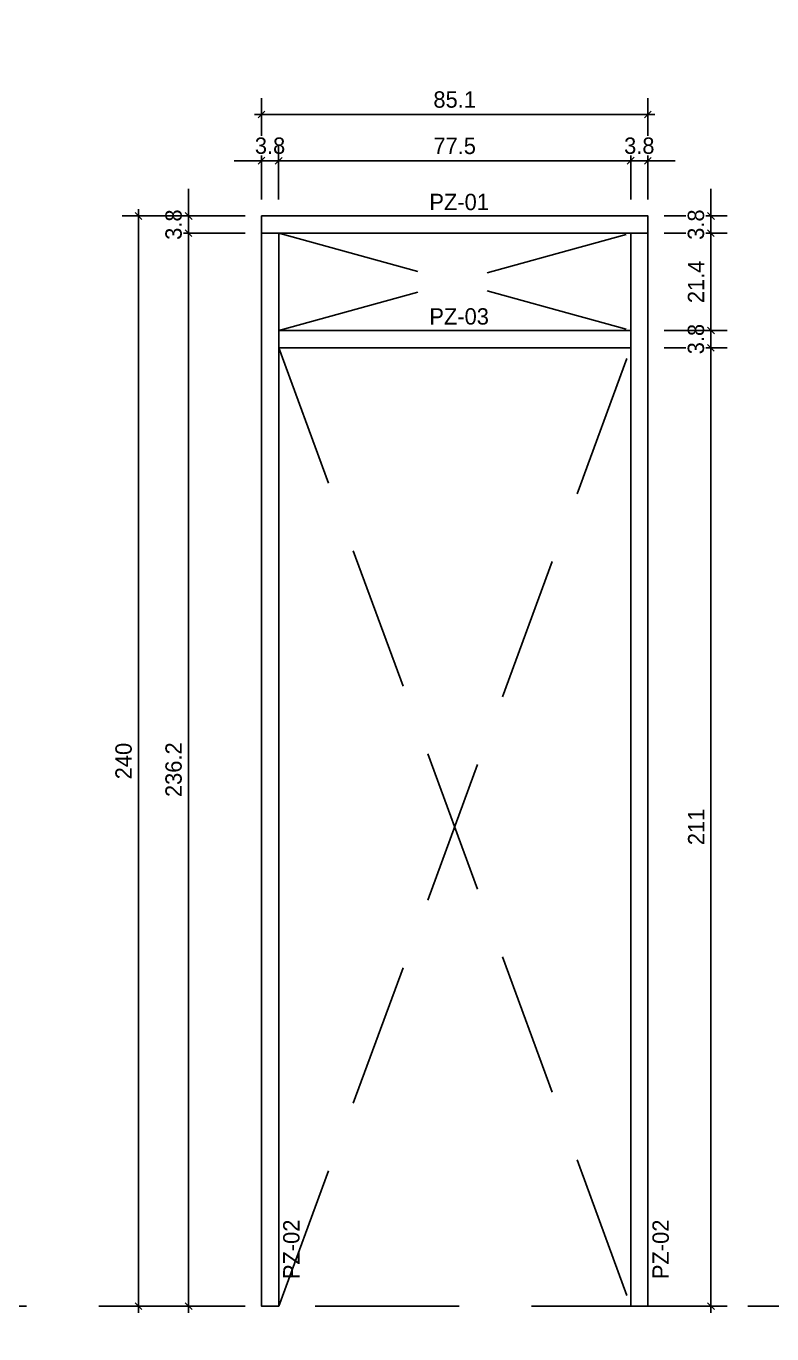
# Model space of a CAD drawing. Header units: millimetres. Extents: x 19458 to 19801, y 4351 to 4752.
# Drawn here: x 19576.656 to 19578.297, y 4504.926 to 4507.805 of the extents above; entities that cross this region are included whole.
import ezdxf

# ---------------------------------------------------------------- set-up
doc = ezdxf.new("R2010")
doc.units = ezdxf.units.MM
doc.linetypes.add('HIDDEN2', pattern=[4.7625, 3.175, -1.5875])
for name, color, linetype in [('0 @ 0.2', 7, 'Continuous'), ('cotas', 1, 'Continuous'), ('cotas @ 200', 1, 'Continuous'), ('cotas @ 300', 1, 'Continuous'), ('cotas @ 400', 1, 'Continuous'), ('cotas @ 500', 1, 'Continuous'), ('NIVELES', 2, 'Continuous'), ('PANELES PARED', 2, 'Continuous'), ('TEXTO @ 0.2', 2, 'Continuous')]:
    doc.layers.add(name, color=color, linetype=linetype)
doc.styles.add('century gothic', font='GOTHIC.TTF')
doc.styles.add('COTAS SMC', font='GOTHIC.TTF')
doc.dimstyles.new('ANOTATIVE 100 SMCONSTRUCCIONES', dxfattribs={"dimscale": 0, "dimtxt": 0.18, "dimasz": 0.15, "dimexe": 0.18, "dimexo": 0.09, "dimgap": 0.1, "dimtad": 1, "dimzin": 0, "dimdsep": 46, "dimtxsty": 'century gothic', "dimblk1": 'FLECHA1', "dimblk2": 'FLECHA1', "dimsah": 1, "dimcen": 0.18, "dimdle": 0.075, "dimclrd": 1, "dimclre": 1, "dimclrt": 2, "dimaunit": 1, "dimadec": 0, "dimazin": 0, "dimtfac": 0.75, "dimtix": 1, "dimtmove": 2, "dimatfit": 3, "dimfxl": 0.09, "dimtvp": 1.5, "dimtfill": 1, "dimtolj": 1, "dimtzin": 0, "dimarcsym": 0})
doc.dimstyles.new('ANOTATIVE CM SMCONSTRUCCIONES', dxfattribs={"dimscale": 0, "dimtxt": 0.18, "dimasz": 0.15, "dimexe": 0.18, "dimexo": 0.18, "dimgap": 0.07, "dimtad": 1, "dimdec": 1, "dimlfac": 100, "dimdsep": 46, "dimtxsty": 'century gothic', "dimblk1": 'FLECHA1', "dimblk2": 'FLECHA1', "dimsah": 1, "dimcen": 0.18, "dimdle": 0.075, "dimclrd": 1, "dimclre": 1, "dimclrt": 2, "dimaunit": 1, "dimadec": 0, "dimazin": 2, "dimtfac": 0.75, "dimtdec": 1, "dimtix": 1, "dimtmove": 2, "dimatfit": 3, "dimfxl": 0.09, "dimtvp": 1.5, "dimtfill": 1, "dimtolj": 1, "dimtzin": 0, "dimarcsym": 0})
doc.dimstyles.new('PIES SMCONSTRUCCIONES', dxfattribs={"dimscale": 0, "dimtxt": 0.18, "dimasz": 0.2, "dimexe": 0.18, "dimexo": 0, "dimgap": 0.1, "dimtad": 1, "dimdec": 0, "dimlfac": 39.370079, "dimzin": 0, "dimdsep": 46, "dimlunit": 4, "dimtxsty": 'COTAS SMC', "dimblk1": 'FLECHA1', "dimblk2": 'FLECHA1', "dimsah": 1, "dimcen": 0.2, "dimdle": 0.075, "dimclrd": 1, "dimclre": 1, "dimclrt": 2, "dimaunit": 1, "dimadec": 0, "dimazin": 0, "dimtfac": 0.75, "dimtdec": 0, "dimtix": 1, "dimtmove": 2, "dimatfit": 3, "dimfxl": 0.09, "dimtvp": 1.5, "dimtfill": 1, "dimtolj": 1, "dimtzin": 0, "dimarcsym": 0})

# ---------------------------------------------------------------- blocks, each defined once
blk = doc.blocks.new('FLECHA1')
at = {"color": 4}
blk.add_line((-0.246176, -0.248081), (0.248081, 0.25), dxfattribs=at)
at = {"color": 1}
blk.add_line((-1, 0), (0.496162, 0), dxfattribs=at)
blk = doc.blocks.new('*D1758')
at = {"layer": 'cotas', "color": 1, "lineweight": -2, "transparency": 16777216}
for p, q in [((19614.326, 4580.8448), (19614.326, 4610.8448)), ((19597.9836, 4550.8448), (19578.326, 4550.8448)), ((19614.326, 4548.4298), (19614.326, 4550.8448)), ((19597.5339, 4548.4298), (19578.326, 4548.4298)), ((19614.326, 4518.4298), (19614.326, 4488.4298))]:
    blk.add_line(p, q, dxfattribs=at)
at = {"layer": 'Defpoints', "color": 0, "transparency": 16777216}
for p in [(19614.326, 4550.8448), (19615.9836, 4550.8448), (19615.5339, 4548.4298)]:
    blk.add_point(p, dxfattribs=at)
at = {"layer": 'cotas', "color": 1, "lineweight": -2, "transparency": 16777216, "xscale": 30, "yscale": 30, "zscale": 30}
for p, rotation in [((19614.326, 4550.8448), 270), ((19614.326, 4548.4298), 90)]:
    blk.add_blockref('FLECHA1', p, dxfattribs=dict(at, rotation=rotation))
at = {"layer": 'cotas', "color": 2, "transparency": 16777216, "insert": (19575.5307, 4549.6373), "char_height": 36, "attachment_point": 5, "rotation": 90, "style": 'century gothic', "bg_fill": 3, "box_fill_scale": 1.1, "bg_fill_color": 256, "bg_fill_true_color": 13158600, "bg_fill_transparency": 0}
blk.add_mtext('\\A1;2.42', dxfattribs=at)
blk = doc.blocks.new('*D1775')
at = {"layer": 'cotas', "color": 1, "lineweight": -2, "transparency": 16777216}
for p, q in [((19614.326, 4595.8448), (19614.326, 4640.8448)), ((19588.9836, 4550.8448), (19560.326, 4550.8448)), ((19614.326, 4548.4298), (19614.326, 4550.8448)), ((19588.5339, 4548.4298), (19560.326, 4548.4298)), ((19614.326, 4503.4298), (19614.326, 4458.4298))]:
    blk.add_line(p, q, dxfattribs=at)
at = {"layer": 'Defpoints', "color": 0, "transparency": 16777216}
for p in [(19614.326, 4550.8448), (19615.9836, 4550.8448), (19615.5339, 4548.4298)]:
    blk.add_point(p, dxfattribs=at)
at = {"layer": 'cotas', "color": 1, "lineweight": -2, "transparency": 16777216, "xscale": 45, "yscale": 45, "zscale": 45}
for p, rotation in [((19614.326, 4550.8448), 270), ((19614.326, 4548.4298), 90)]:
    blk.add_blockref('FLECHA1', p, dxfattribs=dict(at, rotation=rotation))
at = {"layer": 'cotas', "color": 2, "transparency": 16777216, "insert": (19556.133, 4549.6373), "char_height": 54, "attachment_point": 5, "rotation": 90, "style": 'century gothic', "bg_fill": 3, "box_fill_scale": 1.1, "bg_fill_color": 256, "bg_fill_true_color": 13158600, "bg_fill_transparency": 0}
blk.add_mtext('\\A1;2.42', dxfattribs=at)
blk = doc.blocks.new('*D1781')
at = {"layer": 'cotas', "color": 1, "lineweight": -2, "transparency": 16777216}
for p, q in [((19614.326, 4610.8448), (19614.326, 4670.8448)), ((19579.9836, 4550.8448), (19542.326, 4550.8448)), ((19614.326, 4548.4298), (19614.326, 4550.8448)), ((19579.5339, 4548.4298), (19542.326, 4548.4298)), ((19614.326, 4488.4298), (19614.326, 4428.4298))]:
    blk.add_line(p, q, dxfattribs=at)
at = {"layer": 'Defpoints', "color": 0, "transparency": 16777216}
for p in [(19614.326, 4550.8448), (19615.9836, 4550.8448), (19615.5339, 4548.4298)]:
    blk.add_point(p, dxfattribs=at)
at = {"layer": 'cotas', "color": 1, "lineweight": -2, "transparency": 16777216, "xscale": 60, "yscale": 60, "zscale": 60}
for p, rotation in [((19614.326, 4550.8448), 270), ((19614.326, 4548.4298), 90)]:
    blk.add_blockref('FLECHA1', p, dxfattribs=dict(at, rotation=rotation))
at = {"layer": 'cotas', "color": 2, "transparency": 16777216, "insert": (19536.7353, 4549.6373), "char_height": 72, "attachment_point": 5, "rotation": 90, "style": 'century gothic', "bg_fill": 3, "box_fill_scale": 1.1, "bg_fill_color": 256, "bg_fill_true_color": 13158600, "bg_fill_transparency": 0}
blk.add_mtext('\\A1;2.42', dxfattribs=at)
blk = doc.blocks.new('*D1784')
at = {"layer": 'cotas', "color": 1, "lineweight": -2, "transparency": 16777216}
for p, q in [((19620.0128, 4651.7533), (19620.0128, 4751.7533)), ((19620.4168, 4551.7533), (19530.0128, 4551.7533)), ((19620.0128, 4550.5333), (19620.0128, 4551.7533)), ((19620.4168, 4550.5333), (19530.0128, 4550.5333)), ((19620.0128, 4450.5333), (19620.0128, 4350.5333))]:
    blk.add_line(p, q, dxfattribs=at)
at = {"layer": 'Defpoints', "color": 0, "transparency": 16777216}
for p in [(19620.0128, 4551.7533), (19620.4168, 4551.7533), (19620.4168, 4550.5333)]:
    blk.add_point(p, dxfattribs=at)
at = {"layer": 'cotas', "color": 1, "lineweight": -2, "transparency": 16777216, "xscale": 100, "yscale": 100, "zscale": 100}
for p, rotation in [((19620.0128, 4551.7533), 270), ((19620.0128, 4550.5333), 90)]:
    blk.add_blockref('FLECHA1', p, dxfattribs=dict(at, rotation=rotation))
at = {"layer": 'cotas', "color": 2, "transparency": 16777216, "insert": (19523.8809, 4551.1433), "char_height": 90, "attachment_point": 5, "rotation": 90, "style": 'COTAS SMC', "bg_fill": 3, "box_fill_scale": 1.1, "bg_fill_color": 256, "bg_fill_true_color": 13158600, "bg_fill_transparency": 0}
blk.add_mtext("\\A1;4'", dxfattribs=at)
blk = doc.blocks.new('PP15')
at = {"layer": 'PANELES PARED', "color": 8, "linetype": 'HIDDEN2', "ltscale": 0.1}
for p, q in [((19430.0324, 4512.8793), (19430.8074, 4513.0933)), ((19430.0324, 4513.0933), (19430.8074, 4512.8793)), ((19430.0324, 4512.8413), (19430.8074, 4510.7313)), ((19430.0324, 4510.7313), (19430.8074, 4512.8413))]:
    blk.add_line(p, q, dxfattribs=at)
at = {"layer": 'PANELES PARED'}
for points in [[(19429.9944, 4513.1313), (19429.9944, 4513.0933), (19430.8454, 4513.0933), (19430.8454, 4513.1313)], [(19430.0324, 4513.0933), (19429.9944, 4513.0933), (19429.9944, 4510.7313), (19430.0324, 4510.7313)], [(19430.8454, 4513.0933), (19430.8074, 4513.0933), (19430.8074, 4510.7313), (19430.8454, 4510.7313)], [(19430.0324, 4512.8793), (19430.0324, 4512.8413), (19430.8074, 4512.8413), (19430.8074, 4512.8793)]]:
    blk.add_lwpolyline(points, close=True, dxfattribs=at)
blk = doc.blocks.new('*D1133')
at = {"color": 1, "lineweight": -2, "transparency": 16777216}
for p, q in [((19577.1736, 4507.4233), (19577.1736, 4507.6466)), ((19578.0246, 4507.4233), (19578.0246, 4507.6466)), ((19577.2036, 4507.6106), (19577.9946, 4507.6106))]:
    blk.add_line(p, q, dxfattribs=at)
at = {"layer": 'Defpoints', "color": 0, "transparency": 16777216}
for p in [(19578.0246, 4507.6106), (19577.1736, 4507.3873), (19578.0246, 4507.3873)]:
    blk.add_point(p, dxfattribs=at)
at = {"color": 1, "lineweight": -2, "transparency": 16777216, "xscale": 0.03, "yscale": 0.03, "zscale": 0.03, "rotation": 180}
blk.add_blockref('FLECHA1', (19577.1736, 4507.6106), dxfattribs=at)
at = {"color": 1, "lineweight": -2, "transparency": 16777216, "xscale": 0.03, "yscale": 0.03, "zscale": 0.03}
blk.add_blockref('FLECHA1', (19578.0246, 4507.6106), dxfattribs=at)
at = {"color": 2, "transparency": 16777216, "insert": (19577.5991, 4507.6435), "char_height": 0.036, "attachment_point": 5, "style": 'century gothic', "bg_fill": 3, "box_fill_scale": 1.1, "bg_fill_color": 256, "bg_fill_true_color": 13158600, "bg_fill_transparency": 0}
blk.add_mtext('\\A1;85.1', dxfattribs=at)
blk = doc.blocks.new('*D1134')
at = {"color": 1, "lineweight": -2, "transparency": 16777216}
for p, q in [((19577.1736, 4507.4233), (19577.1736, 4507.545)), ((19577.2116, 4507.4233), (19577.2116, 4507.545)), ((19577.1436, 4507.509), (19577.1136, 4507.509)), ((19577.1736, 4507.509), (19577.2116, 4507.509)), ((19577.2416, 4507.509), (19577.2716, 4507.509))]:
    blk.add_line(p, q, dxfattribs=at)
at = {"layer": 'Defpoints', "color": 0, "transparency": 16777216}
for p in [(19577.1736, 4507.3873), (19577.2116, 4507.3873)]:
    blk.add_point(p, dxfattribs=at)
at = {"color": 1, "lineweight": -2, "transparency": 16777216, "xscale": 0.03, "yscale": 0.03, "zscale": 0.03}
blk.add_blockref('FLECHA1', (19577.1736, 4507.509), dxfattribs=at)
at = {"color": 1, "lineweight": -2, "transparency": 16777216, "xscale": 0.03, "yscale": 0.03, "zscale": 0.03, "rotation": 180}
blk.add_blockref('FLECHA1', (19577.2116, 4507.509), dxfattribs=at)
at = {"color": 2, "transparency": 16777216, "insert": (19577.1926, 4507.5419), "char_height": 0.036, "attachment_point": 5, "style": 'century gothic', "bg_fill": 3, "box_fill_scale": 1.1, "bg_fill_color": 256, "bg_fill_true_color": 13158600, "bg_fill_transparency": 0}
blk.add_mtext('\\A1;3.8', dxfattribs=at)
at = {"layer": 'Defpoints', "color": 0, "transparency": 16777216}
blk.add_point((19577.2116, 4507.509), dxfattribs=at)
blk = doc.blocks.new('*D1135')
at = {"color": 1, "lineweight": -2, "transparency": 16777216}
for p, q in [((19577.2116, 4507.4233), (19577.2116, 4507.545)), ((19577.9866, 4507.4233), (19577.9866, 4507.545)), ((19577.2416, 4507.509), (19577.9566, 4507.509))]:
    blk.add_line(p, q, dxfattribs=at)
at = {"layer": 'Defpoints', "color": 0, "transparency": 16777216}
for p in [(19577.9866, 4507.509), (19577.2116, 4507.3873), (19577.9866, 4507.3873)]:
    blk.add_point(p, dxfattribs=at)
at = {"color": 1, "lineweight": -2, "transparency": 16777216, "xscale": 0.03, "yscale": 0.03, "zscale": 0.03, "rotation": 180}
blk.add_blockref('FLECHA1', (19577.2116, 4507.509), dxfattribs=at)
at = {"color": 1, "lineweight": -2, "transparency": 16777216, "xscale": 0.03, "yscale": 0.03, "zscale": 0.03}
blk.add_blockref('FLECHA1', (19577.9866, 4507.509), dxfattribs=at)
at = {"color": 2, "transparency": 16777216, "insert": (19577.5991, 4507.5414), "char_height": 0.036, "attachment_point": 5, "style": 'century gothic', "bg_fill": 3, "box_fill_scale": 1.1, "bg_fill_color": 256, "bg_fill_true_color": 13158600, "bg_fill_transparency": 0}
blk.add_mtext('\\A1;77.5', dxfattribs=at)
blk = doc.blocks.new('*D1136')
at = {"color": 1, "lineweight": -2, "transparency": 16777216}
for p, q in [((19577.9866, 4507.4233), (19577.9866, 4507.545)), ((19578.0246, 4507.4233), (19578.0246, 4507.545)), ((19577.9566, 4507.509), (19577.9266, 4507.509)), ((19577.9866, 4507.509), (19578.0246, 4507.509)), ((19578.0546, 4507.509), (19578.0846, 4507.509))]:
    blk.add_line(p, q, dxfattribs=at)
at = {"layer": 'Defpoints', "color": 0, "transparency": 16777216}
for p in [(19577.9866, 4507.3873), (19578.0246, 4507.3873)]:
    blk.add_point(p, dxfattribs=at)
at = {"color": 1, "lineweight": -2, "transparency": 16777216, "xscale": 0.03, "yscale": 0.03, "zscale": 0.03}
blk.add_blockref('FLECHA1', (19577.9866, 4507.509), dxfattribs=at)
at = {"color": 1, "lineweight": -2, "transparency": 16777216, "xscale": 0.03, "yscale": 0.03, "zscale": 0.03, "rotation": 180}
blk.add_blockref('FLECHA1', (19578.0246, 4507.509), dxfattribs=at)
at = {"color": 2, "transparency": 16777216, "insert": (19578.0056, 4507.5419), "char_height": 0.036, "attachment_point": 5, "style": 'century gothic', "bg_fill": 3, "box_fill_scale": 1.1, "bg_fill_color": 256, "bg_fill_true_color": 13158600, "bg_fill_transparency": 0}
blk.add_mtext('\\A1;3.8', dxfattribs=at)
at = {"layer": 'Defpoints', "color": 0, "transparency": 16777216}
blk.add_point((19578.0246, 4507.509), dxfattribs=at)
blk = doc.blocks.new('*D1116')
at = {"color": 1, "lineweight": -2, "transparency": 16777216}
for p, q in [((19578.0606, 4507.0973), (19578.1993, 4507.0973)), ((19578.1633, 4505.0173), (19578.1633, 4507.0673)), ((19578.0606, 4504.9873), (19578.1993, 4504.9873))]:
    blk.add_line(p, q, dxfattribs=at)
at = {"layer": 'Defpoints', "color": 0, "transparency": 16777216}
for p in [(19578.0246, 4507.0973), (19578.1633, 4507.0973), (19578.0246, 4504.9873)]:
    blk.add_point(p, dxfattribs=at)
at = {"color": 1, "lineweight": -2, "transparency": 16777216, "xscale": 0.03, "yscale": 0.03, "zscale": 0.03}
for p, rotation in [((19578.1633, 4507.0973), 90), ((19578.1633, 4504.9873), 270)]:
    blk.add_blockref('FLECHA1', p, dxfattribs=dict(at, rotation=rotation))
at = {"color": 2, "transparency": 16777216, "insert": (19578.1308, 4506.0423), "char_height": 0.036, "attachment_point": 5, "rotation": 90, "style": 'century gothic', "bg_fill": 3, "box_fill_scale": 1.1, "bg_fill_color": 256, "bg_fill_true_color": 13158600, "bg_fill_transparency": 0}
blk.add_mtext('\\A1;211', dxfattribs=at)
blk = doc.blocks.new('*D1117')
at = {"color": 1, "lineweight": -2, "transparency": 16777216}
for p, q in [((19578.1633, 4507.1653), (19578.1633, 4507.1953)), ((19578.0606, 4507.1353), (19578.1993, 4507.1353)), ((19578.1633, 4507.0973), (19578.1633, 4507.1353)), ((19578.0606, 4507.0973), (19578.1993, 4507.0973)), ((19578.1633, 4507.0673), (19578.1633, 4507.0373))]:
    blk.add_line(p, q, dxfattribs=at)
at = {"layer": 'Defpoints', "color": 0, "transparency": 16777216}
for p in [(19578.0246, 4507.1353), (19578.0246, 4507.0973)]:
    blk.add_point(p, dxfattribs=at)
at = {"color": 1, "lineweight": -2, "transparency": 16777216, "xscale": 0.03, "yscale": 0.03, "zscale": 0.03}
for p, rotation in [((19578.1633, 4507.1353), 270), ((19578.1633, 4507.0973), 90)]:
    blk.add_blockref('FLECHA1', p, dxfattribs=dict(at, rotation=rotation))
at = {"color": 2, "transparency": 16777216, "insert": (19578.1304, 4507.1163), "char_height": 0.036, "attachment_point": 5, "rotation": 90, "style": 'century gothic', "bg_fill": 3, "box_fill_scale": 1.1, "bg_fill_color": 256, "bg_fill_true_color": 13158600, "bg_fill_transparency": 0}
blk.add_mtext('\\A1;3.8', dxfattribs=at)
at = {"layer": 'Defpoints', "color": 0, "transparency": 16777216}
blk.add_point((19578.1633, 4507.1353), dxfattribs=at)
blk = doc.blocks.new('*D1118')
at = {"color": 1, "lineweight": -2, "transparency": 16777216}
for p, q in [((19578.0606, 4507.3493), (19578.1993, 4507.3493)), ((19578.1633, 4507.1653), (19578.1633, 4507.3193)), ((19578.0606, 4507.1353), (19578.1993, 4507.1353))]:
    blk.add_line(p, q, dxfattribs=at)
at = {"layer": 'Defpoints', "color": 0, "transparency": 16777216}
for p in [(19578.0246, 4507.3493), (19578.1633, 4507.3493), (19578.0246, 4507.1353)]:
    blk.add_point(p, dxfattribs=at)
at = {"color": 1, "lineweight": -2, "transparency": 16777216, "xscale": 0.03, "yscale": 0.03, "zscale": 0.03}
for p, rotation in [((19578.1633, 4507.3493), 90), ((19578.1633, 4507.1353), 270)]:
    blk.add_blockref('FLECHA1', p, dxfattribs=dict(at, rotation=rotation))
at = {"color": 2, "transparency": 16777216, "insert": (19578.1305, 4507.2423), "char_height": 0.036, "attachment_point": 5, "rotation": 90, "style": 'century gothic', "bg_fill": 3, "box_fill_scale": 1.1, "bg_fill_color": 256, "bg_fill_true_color": 13158600, "bg_fill_transparency": 0}
blk.add_mtext('\\A1;21.4', dxfattribs=at)
blk = doc.blocks.new('*D1119')
at = {"color": 1, "lineweight": -2, "transparency": 16777216}
for p, q in [((19578.1633, 4507.4173), (19578.1633, 4507.4473)), ((19578.0606, 4507.3873), (19578.1993, 4507.3873)), ((19578.1633, 4507.3493), (19578.1633, 4507.3873)), ((19578.0606, 4507.3493), (19578.1993, 4507.3493)), ((19578.1633, 4507.3193), (19578.1633, 4507.2893))]:
    blk.add_line(p, q, dxfattribs=at)
at = {"layer": 'Defpoints', "color": 0, "transparency": 16777216}
for p in [(19578.0246, 4507.3873), (19578.0246, 4507.3493)]:
    blk.add_point(p, dxfattribs=at)
at = {"color": 1, "lineweight": -2, "transparency": 16777216, "xscale": 0.03, "yscale": 0.03, "zscale": 0.03}
for p, rotation in [((19578.1633, 4507.3873), 270), ((19578.1633, 4507.3493), 90)]:
    blk.add_blockref('FLECHA1', p, dxfattribs=dict(at, rotation=rotation))
at = {"color": 2, "transparency": 16777216, "insert": (19578.1304, 4507.3683), "char_height": 0.036, "attachment_point": 5, "rotation": 90, "style": 'century gothic', "bg_fill": 3, "box_fill_scale": 1.1, "bg_fill_color": 256, "bg_fill_true_color": 13158600, "bg_fill_transparency": 0}
blk.add_mtext('\\A1;3.8', dxfattribs=at)
at = {"layer": 'Defpoints', "color": 0, "transparency": 16777216}
blk.add_point((19578.1633, 4507.3873), dxfattribs=at)
blk = doc.blocks.new('*D1124')
at = {"color": 1, "lineweight": -2, "transparency": 16777216}
for p, q in [((19577.1376, 4507.3493), (19576.9773, 4507.3493)), ((19577.0133, 4505.0173), (19577.0133, 4507.3193)), ((19577.1376, 4504.9873), (19576.9773, 4504.9873))]:
    blk.add_line(p, q, dxfattribs=at)
at = {"layer": 'Defpoints', "color": 0, "transparency": 16777216}
for p in [(19577.0133, 4507.3493), (19577.1736, 4507.3493), (19577.1736, 4504.9873)]:
    blk.add_point(p, dxfattribs=at)
at = {"color": 1, "lineweight": -2, "transparency": 16777216, "xscale": 0.03, "yscale": 0.03, "zscale": 0.03}
for p, rotation in [((19577.0133, 4507.3493), 90), ((19577.0133, 4504.9873), 270)]:
    blk.add_blockref('FLECHA1', p, dxfattribs=dict(at, rotation=rotation))
at = {"color": 2, "transparency": 16777216, "insert": (19576.9804, 4506.1683), "char_height": 0.036, "attachment_point": 5, "rotation": 90, "style": 'century gothic', "bg_fill": 3, "box_fill_scale": 1.1, "bg_fill_color": 256, "bg_fill_true_color": 13158600, "bg_fill_transparency": 0}
blk.add_mtext('\\A1;236.2', dxfattribs=at)
blk = doc.blocks.new('*D1125')
at = {"color": 1, "lineweight": -2, "transparency": 16777216}
for p, q in [((19577.0133, 4507.4173), (19577.0133, 4507.4473)), ((19577.1376, 4507.3873), (19576.9773, 4507.3873)), ((19577.0133, 4507.3493), (19577.0133, 4507.3873)), ((19577.1376, 4507.3493), (19576.9773, 4507.3493)), ((19577.0133, 4507.3193), (19577.0133, 4507.2893))]:
    blk.add_line(p, q, dxfattribs=at)
at = {"layer": 'Defpoints', "color": 0, "transparency": 16777216}
for p in [(19577.1736, 4507.3873), (19577.1736, 4507.3493)]:
    blk.add_point(p, dxfattribs=at)
at = {"color": 1, "lineweight": -2, "transparency": 16777216, "xscale": 0.03, "yscale": 0.03, "zscale": 0.03}
for p, rotation in [((19577.0133, 4507.3873), 270), ((19577.0133, 4507.3493), 90)]:
    blk.add_blockref('FLECHA1', p, dxfattribs=dict(at, rotation=rotation))
at = {"color": 2, "transparency": 16777216, "insert": (19576.9804, 4507.3683), "char_height": 0.036, "attachment_point": 5, "rotation": 90, "style": 'century gothic', "bg_fill": 3, "box_fill_scale": 1.1, "bg_fill_color": 256, "bg_fill_true_color": 13158600, "bg_fill_transparency": 0}
blk.add_mtext('\\A1;3.8', dxfattribs=at)
at = {"layer": 'Defpoints', "color": 0, "transparency": 16777216}
blk.add_point((19577.0133, 4507.3873), dxfattribs=at)
blk = doc.blocks.new('*D1126')
at = {"color": 1, "lineweight": -2, "transparency": 16777216}
for p, q in [((19577.1376, 4507.3873), (19576.8672, 4507.3873)), ((19576.9032, 4507.3573), (19576.9032, 4505.0173)), ((19577.1376, 4504.9873), (19576.8672, 4504.9873))]:
    blk.add_line(p, q, dxfattribs=at)
at = {"layer": 'Defpoints', "color": 0, "transparency": 16777216}
for p in [(19577.1736, 4507.3873), (19576.9032, 4504.9873), (19577.1736, 4504.9873)]:
    blk.add_point(p, dxfattribs=at)
at = {"color": 1, "lineweight": -2, "transparency": 16777216, "xscale": 0.03, "yscale": 0.03, "zscale": 0.03}
for p, rotation in [((19576.9032, 4507.3873), 90), ((19576.9032, 4504.9873), 270)]:
    blk.add_blockref('FLECHA1', p, dxfattribs=dict(at, rotation=rotation))
at = {"color": 2, "transparency": 16777216, "insert": (19576.8703, 4506.1873), "char_height": 0.036, "attachment_point": 5, "rotation": 90, "style": 'century gothic', "bg_fill": 3, "box_fill_scale": 1.1, "bg_fill_color": 256, "bg_fill_true_color": 13158600, "bg_fill_transparency": 0}
blk.add_mtext('\\A1;240', dxfattribs=at)
blk = doc.blocks.new('*U1906')
at = {"layer": 'cotas @ 200'}
dim = blk.add_linear_dim(base=(19614.3260382735, 4550.8448237801), p1=(19615.5338597089, 4548.4298237801), p2=(19615.9836080801, 4550.8448237801), angle=90, dimstyle='ANOTATIVE 100 SMCONSTRUCCIONES', override={"dimscale": 200, "dimtix": 1, "dimtofl": 1, "dimtmove": 1, "dimatfit": 1}, dxfattribs=at)
dim.commit()
dim.dimension.update_dxf_attribs({"geometry": '*D1758', "text_midpoint": (19575.5306609792, 4549.6373237801)})
at = {"layer": 'cotas @ 300'}
dim = blk.add_linear_dim(base=(19614.3260382735, 4550.8448237801), p1=(19615.5338597089, 4548.4298237801), p2=(19615.9836080801, 4550.8448237801), angle=90, dimstyle='ANOTATIVE 100 SMCONSTRUCCIONES', override={"dimscale": 300, "dimtix": 1, "dimtofl": 1, "dimtmove": 1, "dimatfit": 1}, dxfattribs=at)
dim.commit()
dim.dimension.update_dxf_attribs({"geometry": '*D1775', "text_midpoint": (19556.132972332, 4549.6373237801)})
at = {"layer": 'cotas @ 400'}
dim = blk.add_linear_dim(base=(19614.3260382735, 4550.8448237801), p1=(19615.5338597089, 4548.4298237801), p2=(19615.9836080801, 4550.8448237801), angle=90, dimstyle='ANOTATIVE 100 SMCONSTRUCCIONES', override={"dimscale": 400, "dimtix": 1, "dimtofl": 1, "dimtmove": 1, "dimatfit": 1}, dxfattribs=at)
dim.commit()
dim.dimension.update_dxf_attribs({"geometry": '*D1781', "text_midpoint": (19536.7352836848, 4549.6373237801)})
blk = doc.blocks.new('*U1908')
at = {"layer": 'cotas @ 500'}
dim = blk.add_linear_dim(base=(19620.0128, 4551.7533), p1=(19620.4168, 4550.5333), p2=(19620.4168, 4551.7533), angle=90, dimstyle='PIES SMCONSTRUCCIONES', override={"dimscale": 500, "dimtix": 1, "dimtofl": 1, "dimtmove": 2, "dimatfit": 3}, dxfattribs=at)
dim.commit()
dim.dimension.update_dxf_attribs({"geometry": '*D1784', "text_midpoint": (19523.8809, 4551.1433)})

msp = doc.modelspace()

# ---------------------------------------------------------------- block references
at = {"layer": 'cotas'}
msp.add_blockref('*U1906', (0, 0), dxfattribs=at)

# ---------------------------------------------------------------- next in the draw order: block references
msp.add_blockref('*U1908', (0, 0), dxfattribs=at)

# ---------------------------------------------------------------- next in the draw order: linework, layer by layer
at = {"layer": 'NIVELES', "color": 1, "linetype": 'HIDDEN2', "ltscale": 0.1}
msp.add_line((19574.9105, 4504.9873), (19580.1581, 4504.9873), dxfattribs=at)

# ---------------------------------------------------------------- next in the draw order: block references
msp.add_blockref('PP15', (147.1793, -5.744))

# ---------------------------------------------------------------- next in the draw order: texts
at = {"layer": 'TEXTO @ 0.2', "color": 2, "insert": (19577.5434, 4507.1842), "char_height": 0.036, "width": 0.095414, "attachment_point": 1, "style": 'century gothic'}
msp.add_mtext('PZ-03 ', dxfattribs=at)
at = {"layer": 'TEXTO @ 0.2', "color": 2, "insert": (19577.2215, 4505.0468), "char_height": 0.036, "width": 0.095414, "attachment_point": 1, "rotation": 90, "style": 'century gothic'}
msp.add_mtext('PZ-02 ', dxfattribs=at)

# ---------------------------------------------------------------- next in the draw order: dimensions: what is measured, and where the dimension line sits
at = {"layer": '0 @ 0.2'}
dim = msp.add_linear_dim(base=(19578.0246, 4507.6106), p1=(19577.1736, 4507.3873), p2=(19578.0246, 4507.3873), dimstyle='ANOTATIVE CM SMCONSTRUCCIONES', override={"dimscale": 0.2, "dimtix": 1, "dimtofl": 1, "dimtmove": 2, "dimatfit": 3}, dxfattribs=at)
dim.commit()
dim.dimension.update_dxf_attribs({"geometry": '*D1133', "text_midpoint": (19577.5991, 4507.6435)})
for base, p1, p2, picture, middle in [((19577.0133, 4507.3493), (19577.1736, 4504.9873), (19577.1736, 4507.3493), '*D1124', (19576.9804, 4506.1683)), ((19578.1633, 4507.0973), (19578.0246, 4504.9873), (19578.0246, 4507.0973), '*D1116', (19578.1308, 4506.0423))]:
    dim = msp.add_linear_dim(base=base, p1=p1, p2=p2, angle=90, dimstyle='ANOTATIVE CM SMCONSTRUCCIONES', override={"dimscale": 0.2, "dimtix": 1, "dimtofl": 1, "dimtmove": 2, "dimatfit": 3}, dxfattribs=at)
    dim.commit()
    dim.dimension.update_dxf_attribs({"geometry": picture, "text_midpoint": middle})

# ---------------------------------------------------------------- next in the draw order: texts
at = {"layer": 'TEXTO @ 0.2', "color": 2, "insert": (19578.0345, 4505.0468), "char_height": 0.036, "width": 0.095414, "attachment_point": 1, "rotation": 90, "style": 'century gothic'}
msp.add_mtext('PZ-02 ', dxfattribs=at)

# ---------------------------------------------------------------- next in the draw order: dimensions: what is measured, and where the dimension line sits
at = {"layer": '0 @ 0.2'}
dim = msp.add_linear_dim(base=(19577.2116, 4507.509), p1=(19577.1736, 4507.3873), p2=(19577.2116, 4507.3873), dimstyle='ANOTATIVE CM SMCONSTRUCCIONES', override={"dimscale": 0.2, "dimtix": 1, "dimtofl": 1, "dimtmove": 2, "dimatfit": 3}, dxfattribs=at)
dim.commit()
dim.dimension.update_dxf_attribs({"geometry": '*D1134', "text_midpoint": (19577.1926, 4507.5419)})
dim = msp.add_linear_dim(base=(19578.1633, 4507.1353), p1=(19578.0246, 4507.0973), p2=(19578.0246, 4507.1353), angle=90, dimstyle='ANOTATIVE CM SMCONSTRUCCIONES', override={"dimscale": 0.2, "dimtix": 1, "dimtofl": 1, "dimtmove": 2, "dimatfit": 3}, dxfattribs=at)
dim.commit()
dim.dimension.update_dxf_attribs({"geometry": '*D1117', "text_midpoint": (19578.1304, 4507.1163)})

# ---------------------------------------------------------------- next in the draw order: dimensions: what is measured, and where the dimension line sits
dim = msp.add_linear_dim(base=(19577.9866, 4507.509), p1=(19577.2116, 4507.3873), p2=(19577.9866, 4507.3873), dimstyle='ANOTATIVE CM SMCONSTRUCCIONES', override={"dimscale": 0.2, "dimtix": 1, "dimtofl": 1, "dimtmove": 2, "dimatfit": 3}, dxfattribs=at)
dim.commit()
dim.dimension.update_dxf_attribs({"geometry": '*D1135', "text_midpoint": (19577.5991, 4507.5414)})
for base, p1, p2, picture, middle in [((19577.0133, 4507.3873), (19577.1736, 4507.3493), (19577.1736, 4507.3873), '*D1125', (19576.9804, 4507.3683)), ((19578.1633, 4507.3493), (19578.0246, 4507.1353), (19578.0246, 4507.3493), '*D1118', (19578.1305, 4507.2423))]:
    dim = msp.add_linear_dim(base=base, p1=p1, p2=p2, angle=90, dimstyle='ANOTATIVE CM SMCONSTRUCCIONES', override={"dimscale": 0.2, "dimtix": 1, "dimtofl": 1, "dimtmove": 2, "dimatfit": 3}, dxfattribs=at)
    dim.commit()
    dim.dimension.update_dxf_attribs({"geometry": picture, "text_midpoint": middle})

# ---------------------------------------------------------------- next in the draw order: texts
at = {"layer": 'TEXTO @ 0.2', "color": 2, "insert": (19577.5434, 4507.4362), "char_height": 0.036, "width": 0.095414, "attachment_point": 1, "style": 'century gothic'}
msp.add_mtext('PZ-01 ', dxfattribs=at)

# ---------------------------------------------------------------- next in the draw order: dimensions: what is measured, and where the dimension line sits
at = {"layer": '0 @ 0.2'}
dim = msp.add_linear_dim(base=(19578.0246, 4507.509), p1=(19577.9866, 4507.3873), p2=(19578.0246, 4507.3873), dimstyle='ANOTATIVE CM SMCONSTRUCCIONES', override={"dimscale": 0.2, "dimtix": 1, "dimtofl": 1, "dimtmove": 2, "dimatfit": 3}, dxfattribs=at)
dim.commit()
dim.dimension.update_dxf_attribs({"geometry": '*D1136', "text_midpoint": (19578.0056, 4507.5419)})
dim = msp.add_linear_dim(base=(19576.9032, 4504.9873), p1=(19577.1736, 4507.3873), p2=(19577.1736, 4504.9873), angle=90, dimstyle='ANOTATIVE CM SMCONSTRUCCIONES', override={"dimscale": 0.2, "dimtix": 1, "dimtofl": 1, "dimtmove": 2, "dimatfit": 3}, dxfattribs=at)
dim.commit()
dim.dimension.update_dxf_attribs({"geometry": '*D1126', "text_midpoint": (19576.8703, 4506.1873)})

# ---------------------------------------------------------------- next in the draw order: dimensions: what is measured, and where the dimension line sits
dim = msp.add_linear_dim(base=(19578.1633, 4507.3873), p1=(19578.0246, 4507.3493), p2=(19578.0246, 4507.3873), angle=90, dimstyle='ANOTATIVE CM SMCONSTRUCCIONES', override={"dimscale": 0.2, "dimtix": 1, "dimtofl": 1, "dimtmove": 2, "dimatfit": 3}, dxfattribs=at)
dim.commit()
dim.dimension.update_dxf_attribs({"geometry": '*D1119', "text_midpoint": (19578.1304, 4507.3683)})

doc.saveas('drawing.dxf')
